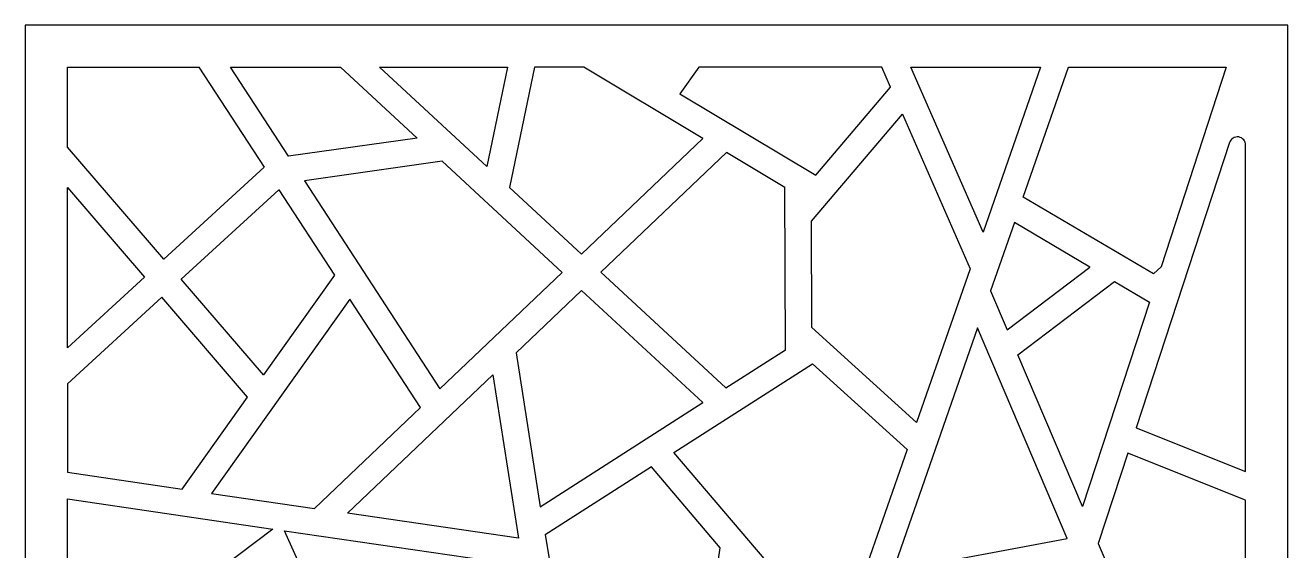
# Model space of a CAD drawing. Header units: centimetres. Extents: x -6.2 to 6.3, y -12.6 to 13.4.
# Drawn here: x -6.22 to 6.31, y 8.15 to 13.37 of the extents above; entities that cross this region are included whole.
import ezdxf

# ---------------------------------------------------------------- set-up
doc = ezdxf.new("R2010")
doc.units = ezdxf.units.CM
doc.header["$MEASUREMENT"] = 0
doc.layers.add('layer 1', color=7, linetype='Continuous')

msp = doc.modelspace()

# ---------------------------------------------------------------- linework, layer by layer
at = {"layer": 'layer 1', "color": 177}
for points, knots in [([(-6.22407, 13.37146), (-6.22407, 13.37146), (6.30597, 13.37146), (6.30597, 13.37146), (6.30597, 13.37146), (6.30597, 13.37146), (6.30597, 0.84142), (6.30597, 0.84142), (6.30597, 0.84142), (6.30597, 0.84142), (-6.22407, 0.84142), (-6.22407, 0.84142), (-6.22407, 0.84142), (-6.22407, 0.84142), (-6.22407, 13.37146), (-6.22407, 13.37146)], [0, 0, 0, 0, 0.2, 0.2, 0.2, 0.2, 0.4, 0.4, 0.4, 0.4, 0.6, 0.6, 0.6, 0.6, 1, 1, 1, 1]), ([(-4.50072, 12.95379), (-4.50072, 12.95379), (-5.8064, 12.95379), (-5.8064, 12.95379), (-5.8064, 12.95379), (-5.8064, 12.95379), (-5.8064, 12.16084), (-5.8064, 12.16084), (-5.8064, 12.16084), (-5.8064, 12.16084), (-4.84776, 11.04571), (-4.84776, 11.04571), (-4.84776, 11.04571), (-4.84776, 11.04571), (-3.85373, 11.95943), (-3.85373, 11.95943), (-3.85373, 11.95943), (-3.85373, 11.95943), (-4.50072, 12.95379), (-4.50072, 12.95379)], [0, 0, 0, 0, 0.16666667, 0.16666667, 0.16666667, 0.16666667, 0.33333333, 0.33333333, 0.33333333, 0.33333333, 0.5, 0.5, 0.5, 0.5, 0.66666667, 0.66666667, 0.66666667, 0.66666667, 1, 1, 1, 1]), ([(-3.09546, 12.95379), (-3.09546, 12.95379), (-4.18722, 12.95379), (-4.18722, 12.95379), (-4.18722, 12.95379), (-4.18722, 12.95379), (-3.61131, 12.06861), (-3.61131, 12.06861), (-3.61131, 12.06861), (-3.61131, 12.06861), (-2.33503, 12.2493), (-2.33503, 12.2493), (-2.33503, 12.2493), (-2.33503, 12.2493), (-3.09546, 12.95379), (-3.09546, 12.95379)], [0, 0, 0, 0, 0.2, 0.2, 0.2, 0.2, 0.4, 0.4, 0.4, 0.4, 0.6, 0.6, 0.6, 0.6, 1, 1, 1, 1]), ([(-1.4389, 12.95379), (-1.4389, 12.95379), (-2.70891, 12.95379), (-2.70891, 12.95379), (-2.70891, 12.95379), (-2.70891, 12.95379), (-1.64357, 11.96682), (-1.64357, 11.96682), (-1.64357, 11.96682), (-1.64357, 11.96682), (-1.4389, 12.95379), (-1.4389, 12.95379)], [0, 0, 0, 0, 0.25, 0.25, 0.25, 0.25, 0.5, 0.5, 0.5, 0.5, 1, 1, 1, 1]), ([(-1.17059, 12.95379), (-1.17059, 12.95379), (-0.6789, 12.95379), (-0.6789, 12.95379), (-0.6789, 12.95379), (-0.6789, 12.95379), (0.50117, 12.24669), (0.50117, 12.24669), (0.50117, 12.24669), (0.50117, 12.24669), (-0.70451, 11.09685), (-0.70451, 11.09685), (-0.70451, 11.09685), (-0.70451, 11.09685), (-1.4185, 11.75835), (-1.4185, 11.75835), (-1.4185, 11.75835), (-1.4185, 11.75835), (-1.17059, 12.95379), (-1.17059, 12.95379)], [0, 0, 0, 0, 0.16666667, 0.16666667, 0.16666667, 0.16666667, 0.33333333, 0.33333333, 0.33333333, 0.33333333, 0.5, 0.5, 0.5, 0.5, 0.66666667, 0.66666667, 0.66666667, 0.66666667, 1, 1, 1, 1]), ([(0.46107, 12.95379), (0.46107, 12.95379), (2.27684, 12.95379), (2.27684, 12.95379), (2.27684, 12.95379), (2.27684, 12.95379), (2.36359, 12.75597), (2.36359, 12.75597), (2.36359, 12.75597), (2.36359, 12.75597), (1.62214, 11.88136), (1.62214, 11.88136), (1.62214, 11.88136), (1.62214, 11.88136), (0.27349, 12.68942), (0.27349, 12.68942), (0.27349, 12.68942), (0.27349, 12.68942), (0.46107, 12.95379), (0.46107, 12.95379)], [0, 0, 0, 0, 0.16666667, 0.16666667, 0.16666667, 0.16666667, 0.33333333, 0.33333333, 0.33333333, 0.33333333, 0.5, 0.5, 0.5, 0.5, 0.66666667, 0.66666667, 0.66666667, 0.66666667, 1, 1, 1, 1]), ([(3.85204, 12.95379), (3.85204, 12.95379), (2.56372, 12.95379), (2.56372, 12.95379), (2.56372, 12.95379), (2.56372, 12.95379), (3.28181, 11.31621), (3.28181, 11.31621), (3.28181, 11.31621), (3.28181, 11.31621), (3.85204, 12.95379), (3.85204, 12.95379)], [0, 0, 0, 0, 0.25, 0.25, 0.25, 0.25, 0.5, 0.5, 0.5, 0.5, 1, 1, 1, 1]), ([(5.04831, 10.97164), (5.04831, 10.97164), (5.69598, 12.95379), (5.69598, 12.95379), (5.69598, 12.95379), (5.69598, 12.95379), (4.13019, 12.95379), (4.13019, 12.95379), (4.13019, 12.95379), (4.13019, 12.95379), (3.68099, 11.66376), (3.68099, 11.66376), (3.68099, 11.66376), (3.68099, 11.66376), (4.97366, 10.8994), (4.97366, 10.8994), (4.97366, 10.8994), (4.97366, 10.8994), (5.04831, 10.97164), (5.04831, 10.97164)], [0, 0, 0, 0, 0.16666667, 0.16666667, 0.16666667, 0.16666667, 0.33333333, 0.33333333, 0.33333333, 0.33333333, 0.5, 0.5, 0.5, 0.5, 0.66666667, 0.66666667, 0.66666667, 0.66666667, 1, 1, 1, 1]), ([(3.1548, 10.95152), (3.1548, 10.95152), (2.48099, 12.48813), (2.48099, 12.48813), (2.48099, 12.48813), (2.48099, 12.48813), (1.57798, 11.42305), (1.57798, 11.42305), (1.57798, 11.42305), (1.57798, 11.42305), (1.58165, 10.36866), (1.58165, 10.36866), (1.58165, 10.36866), (1.58165, 10.36866), (2.62249, 9.42287), (2.62249, 9.42287), (2.62249, 9.42287), (2.62249, 9.42287), (3.1548, 10.95152), (3.1548, 10.95152)], [0, 0, 0, 0, 0.16666667, 0.16666667, 0.16666667, 0.16666667, 0.33333333, 0.33333333, 0.33333333, 0.33333333, 0.5, 0.5, 0.5, 0.5, 0.66666667, 0.66666667, 0.66666667, 0.66666667, 1, 1, 1, 1]), ([(5.8883, 12.17927), (5.8883, 12.17927), (5.8883, 8.93509), (5.8883, 8.93509), (5.8883, 8.93509), (5.8883, 8.93509), (4.80118, 9.36933), (4.80118, 9.36933), (4.80118, 9.36933), (4.80118, 9.36933), (5.72766, 12.20485), (5.72766, 12.20485), (5.72766, 12.20485), (5.74023, 12.24333), (5.77891, 12.26696), (5.81889, 12.26061), (5.81889, 12.26061), (5.85888, 12.25424), (5.8883, 12.21975), (5.8883, 12.17927), (5.8883, 12.17927), (5.8883, 12.17927), (5.8883, 12.17927), (5.8883, 12.17927)], [0, 0, 0, 0, 0.14285714, 0.14285714, 0.14285714, 0.14285714, 0.28571429, 0.28571429, 0.28571429, 0.28571429, 0.42857143, 0.42857143, 0.42857143, 0.42857143, 0.57142857, 0.57142857, 0.57142857, 0.57142857, 0.71428571, 0.71428571, 0.71428571, 0.71428571, 1, 1, 1, 1]), ([(0.73496, 12.10667), (0.73496, 12.10667), (1.31412, 11.75961), (1.31412, 11.75961), (1.31412, 11.75961), (1.31412, 11.75961), (1.31971, 10.14558), (1.31971, 10.14558), (1.31971, 10.14558), (1.31971, 10.14558), (0.73015, 9.76773), (0.73015, 9.76773), (0.73015, 9.76773), (0.73015, 9.76773), (-0.51142, 10.91799), (-0.51142, 10.91799), (-0.51142, 10.91799), (-0.51142, 10.91799), (0.73496, 12.10667), (0.73496, 12.10667)], [0, 0, 0, 0, 0.16666667, 0.16666667, 0.16666667, 0.16666667, 0.33333333, 0.33333333, 0.33333333, 0.33333333, 0.5, 0.5, 0.5, 0.5, 0.66666667, 0.66666667, 0.66666667, 0.66666667, 1, 1, 1, 1]), ([(-2.08653, 12.01914), (-2.08653, 12.01914), (-0.89497, 10.91523), (-0.89497, 10.91523), (-0.89497, 10.91523), (-0.89497, 10.91523), (-2.1081, 9.75823), (-2.1081, 9.75823), (-2.1081, 9.75823), (-2.1081, 9.75823), (-3.45323, 11.82564), (-3.45323, 11.82564), (-3.45323, 11.82564), (-3.45323, 11.82564), (-2.08653, 12.01914), (-2.08653, 12.01914)], [0, 0, 0, 0, 0.2, 0.2, 0.2, 0.2, 0.4, 0.4, 0.4, 0.4, 0.6, 0.6, 0.6, 0.6, 1, 1, 1, 1]), ([(-5.8064, 11.75784), (-5.8064, 11.75784), (-5.8064, 10.16454), (-5.8064, 10.16454), (-5.8064, 10.16454), (-5.8064, 10.16454), (-5.04126, 10.86788), (-5.04126, 10.86788), (-5.04126, 10.86788), (-5.04126, 10.86788), (-5.8064, 11.75784), (-5.8064, 11.75784)], [0, 0, 0, 0, 0.25, 0.25, 0.25, 0.25, 0.5, 0.5, 0.5, 0.5, 1, 1, 1, 1]), ([(-3.15578, 10.88673), (-3.15578, 10.88673), (-3.70846, 11.73612), (-3.70846, 11.73612), (-3.70846, 11.73612), (-3.70846, 11.73612), (-4.67641, 10.84636), (-4.67641, 10.84636), (-4.67641, 10.84636), (-4.67641, 10.84636), (-3.86015, 9.89684), (-3.86015, 9.89684), (-3.86015, 9.89684), (-3.86015, 9.89684), (-3.15578, 10.88673), (-3.15578, 10.88673)], [0, 0, 0, 0, 0.2, 0.2, 0.2, 0.2, 0.4, 0.4, 0.4, 0.4, 0.6, 0.6, 0.6, 0.6, 1, 1, 1, 1]), ([(3.52144, 10.34348), (3.52144, 10.34348), (3.35631, 10.73137), (3.35631, 10.73137), (3.35631, 10.73137), (3.35631, 10.73137), (3.59286, 11.41072), (3.59286, 11.41072), (3.59286, 11.41072), (3.59286, 11.41072), (4.34233, 10.96752), (4.34233, 10.96752), (4.34233, 10.96752), (4.34233, 10.96752), (3.52144, 10.34348), (3.52144, 10.34348)], [0, 0, 0, 0, 0.2, 0.2, 0.2, 0.2, 0.4, 0.4, 0.4, 0.4, 0.6, 0.6, 0.6, 0.6, 1, 1, 1, 1]), ([(3.6276, 10.09419), (3.6276, 10.09419), (4.26923, 8.58716), (4.26923, 8.58716), (4.26923, 8.58716), (4.26923, 8.58716), (4.93287, 10.61831), (4.93287, 10.61831), (4.93287, 10.61831), (4.93287, 10.61831), (4.58646, 10.8231), (4.58646, 10.8231), (4.58646, 10.8231), (4.58646, 10.8231), (3.6276, 10.09419), (3.6276, 10.09419)], [0, 0, 0, 0, 0.2, 0.2, 0.2, 0.2, 0.4, 0.4, 0.4, 0.4, 0.6, 0.6, 0.6, 0.6, 1, 1, 1, 1]), ([(-5.8064, 9.80766), (-5.8064, 9.80766), (-4.86991, 10.66852), (-4.86991, 10.66852), (-4.86991, 10.66852), (-4.86991, 10.66852), (-4.01707, 9.67642), (-4.01707, 9.67642), (-4.01707, 9.67642), (-4.01707, 9.67642), (-4.66788, 8.7618), (-4.66788, 8.7618), (-4.66788, 8.7618), (-4.66788, 8.7618), (-5.8064, 8.92852), (-5.8064, 8.92852), (-5.8064, 8.92852), (-5.8064, 8.92852), (-5.8064, 9.80766), (-5.8064, 9.80766)], [0, 0, 0, 0, 0.16666667, 0.16666667, 0.16666667, 0.16666667, 0.33333333, 0.33333333, 0.33333333, 0.33333333, 0.5, 0.5, 0.5, 0.5, 0.66666667, 0.66666667, 0.66666667, 0.66666667, 1, 1, 1, 1]), ([(-1.35201, 10.11627), (-1.35201, 10.11627), (-0.70187, 10.73635), (-0.70187, 10.73635), (-0.70187, 10.73635), (-0.70187, 10.73635), (0.50172, 9.62131), (0.50172, 9.62131), (0.50172, 9.62131), (0.50172, 9.62131), (-1.11281, 8.58654), (-1.11281, 8.58654), (-1.11281, 8.58654), (-1.11281, 8.58654), (-1.35201, 10.11627), (-1.35201, 10.11627)], [0, 0, 0, 0, 0.2, 0.2, 0.2, 0.2, 0.4, 0.4, 0.4, 0.4, 0.6, 0.6, 0.6, 0.6, 1, 1, 1, 1]), ([(-3.00179, 10.64995), (-3.00179, 10.64995), (-2.30157, 9.57376), (-2.30157, 9.57376), (-2.30157, 9.57376), (-2.30157, 9.57376), (-3.35455, 8.56949), (-3.35455, 8.56949), (-3.35455, 8.56949), (-3.35455, 8.56949), (-4.37585, 8.71906), (-4.37585, 8.71906), (-4.37585, 8.71906), (-4.37585, 8.71906), (-3.00179, 10.64995), (-3.00179, 10.64995)], [0, 0, 0, 0, 0.2, 0.2, 0.2, 0.2, 0.4, 0.4, 0.4, 0.4, 0.6, 0.6, 0.6, 0.6, 1, 1, 1, 1]), ([(2.38616, 7.94539), (2.38616, 7.94539), (3.22784, 10.36244), (3.22784, 10.36244), (3.22784, 10.36244), (3.22784, 10.36244), (4.11833, 8.27104), (4.11833, 8.27104), (4.11833, 8.27104), (4.11833, 8.27104), (2.38616, 7.94539), (2.38616, 7.94539)], [0, 0, 0, 0, 0.25, 0.25, 0.25, 0.25, 0.5, 0.5, 0.5, 0.5, 1, 1, 1, 1]), ([(2.08665, 7.88409), (2.08665, 7.88409), (2.52859, 9.15322), (2.52859, 9.15322), (2.52859, 9.15322), (2.52859, 9.15322), (1.58951, 10.00647), (1.58951, 10.00647), (1.58951, 10.00647), (1.58951, 10.00647), (0.21332, 9.12442), (0.21332, 9.12442), (0.21332, 9.12442), (0.21332, 9.12442), (1.37617, 7.75589), (1.37617, 7.75589), (1.37617, 7.75589), (1.37617, 7.75589), (2.08665, 7.88409), (2.08665, 7.88409)], [0, 0, 0, 0, 0.16666667, 0.16666667, 0.16666667, 0.16666667, 0.33333333, 0.33333333, 0.33333333, 0.33333333, 0.5, 0.5, 0.5, 0.5, 0.66666667, 0.66666667, 0.66666667, 0.66666667, 1, 1, 1, 1]), ([(-3.0245, 8.52121), (-3.0245, 8.52121), (-1.32964, 8.27309), (-1.32964, 8.27309), (-1.32964, 8.27309), (-1.32964, 8.27309), (-1.58344, 9.89556), (-1.58344, 9.89556), (-1.58344, 9.89556), (-1.58344, 9.89556), (-3.0245, 8.52121), (-3.0245, 8.52121)], [0, 0, 0, 0, 0.25, 0.25, 0.25, 0.25, 0.5, 0.5, 0.5, 0.5, 1, 1, 1, 1]), ([(5.8883, 8.65216), (5.8883, 8.65216), (5.8883, 8.05217), (5.8883, 8.05217), (5.8883, 8.05217), (5.8883, 8.05217), (4.82787, 7.2752), (4.82787, 7.2752), (4.82787, 7.2752), (4.82787, 7.2752), (4.42559, 8.21993), (4.42559, 8.21993), (4.42559, 8.21993), (4.42559, 8.21993), (4.71946, 9.11914), (4.71946, 9.11914), (4.71946, 9.11914), (4.71946, 9.11914), (5.8883, 8.65216), (5.8883, 8.65216)], [0, 0, 0, 0, 0.16666667, 0.16666667, 0.16666667, 0.16666667, 0.33333333, 0.33333333, 0.33333333, 0.33333333, 0.5, 0.5, 0.5, 0.5, 0.66666667, 0.66666667, 0.66666667, 0.66666667, 1, 1, 1, 1]), ([(-1.06421, 8.30568), (-1.06421, 8.30568), (-0.00989, 8.9814), (-0.00989, 8.9814), (-0.00989, 8.9814), (-0.00989, 8.9814), (0.67245, 8.17833), (0.67245, 8.17833), (0.67245, 8.17833), (0.67245, 8.17833), (0.59625, 7.65844), (0.59625, 7.65844), (0.59625, 7.65844), (0.59625, 7.65844), (-0.91449, 7.41408), (-0.91449, 7.41408), (-0.91449, 7.41408), (-0.91449, 7.41408), (-1.06421, 8.30568), (-1.06421, 8.30568)], [0, 0, 0, 0, 0.16666667, 0.16666667, 0.16666667, 0.16666667, 0.33333333, 0.33333333, 0.33333333, 0.33333333, 0.5, 0.5, 0.5, 0.5, 0.66666667, 0.66666667, 0.66666667, 0.66666667, 1, 1, 1, 1]), ([(-5.8064, 8.66297), (-5.8064, 8.66297), (-5.8064, 6.82228), (-5.8064, 6.82228), (-5.8064, 6.82228), (-5.8064, 6.82228), (-3.76771, 8.3645), (-3.76771, 8.3645), (-3.76771, 8.3645), (-3.76771, 8.3645), (-5.8064, 8.66297), (-5.8064, 8.66297)], [0, 0, 0, 0, 0.25, 0.25, 0.25, 0.25, 0.5, 0.5, 0.5, 0.5, 1, 1, 1, 1]), ([(-1.28722, 8.00132), (-1.28722, 8.00132), (-3.6525, 8.34764), (-3.6525, 8.34764), (-3.6525, 8.34764), (-3.6525, 8.34764), (-3.07581, 7.06462), (-3.07581, 7.06462), (-3.07581, 7.06462), (-3.07581, 7.06462), (-1.18842, 7.36979), (-1.18842, 7.36979), (-1.18842, 7.36979), (-1.18842, 7.36979), (-1.28722, 8.00132), (-1.28722, 8.00132)], [0, 0, 0, 0, 0.2, 0.2, 0.2, 0.2, 0.4, 0.4, 0.4, 0.4, 0.6, 0.6, 0.6, 0.6, 1, 1, 1, 1])]:
    msp.add_open_spline(points, degree=3, knots=knots, dxfattribs=at)
at = {"layer": 'layer 1', "lineweight": 9}
for points, knots in [([(-6.22407, 13.37146), (-6.22407, 13.37146), (6.30597, 13.37146), (6.30597, 13.37146), (6.30597, 13.37146), (6.30597, 13.37146), (6.30597, 0.84142), (6.30597, 0.84142), (6.30597, 0.84142), (6.30597, 0.84142), (-6.22407, 0.84142), (-6.22407, 0.84142), (-6.22407, 0.84142), (-6.22407, 0.84142), (-6.22407, 13.37146), (-6.22407, 13.37146)], [0, 0, 0, 0, 0.2, 0.2, 0.2, 0.2, 0.4, 0.4, 0.4, 0.4, 0.6, 0.6, 0.6, 0.6, 1, 1, 1, 1]), ([(-4.50072, 12.95379), (-4.50072, 12.95379), (-5.8064, 12.95379), (-5.8064, 12.95379), (-5.8064, 12.95379), (-5.8064, 12.95379), (-5.8064, 12.16084), (-5.8064, 12.16084), (-5.8064, 12.16084), (-5.8064, 12.16084), (-4.84776, 11.04571), (-4.84776, 11.04571), (-4.84776, 11.04571), (-4.84776, 11.04571), (-3.85373, 11.95943), (-3.85373, 11.95943), (-3.85373, 11.95943), (-3.85373, 11.95943), (-4.50072, 12.95379), (-4.50072, 12.95379)], [0, 0, 0, 0, 0.16666667, 0.16666667, 0.16666667, 0.16666667, 0.33333333, 0.33333333, 0.33333333, 0.33333333, 0.5, 0.5, 0.5, 0.5, 0.66666667, 0.66666667, 0.66666667, 0.66666667, 1, 1, 1, 1]), ([(-3.09546, 12.95379), (-3.09546, 12.95379), (-4.18722, 12.95379), (-4.18722, 12.95379), (-4.18722, 12.95379), (-4.18722, 12.95379), (-3.61131, 12.06861), (-3.61131, 12.06861), (-3.61131, 12.06861), (-3.61131, 12.06861), (-2.33503, 12.2493), (-2.33503, 12.2493), (-2.33503, 12.2493), (-2.33503, 12.2493), (-3.09546, 12.95379), (-3.09546, 12.95379)], [0, 0, 0, 0, 0.2, 0.2, 0.2, 0.2, 0.4, 0.4, 0.4, 0.4, 0.6, 0.6, 0.6, 0.6, 1, 1, 1, 1]), ([(-1.4389, 12.95379), (-1.4389, 12.95379), (-2.70891, 12.95379), (-2.70891, 12.95379), (-2.70891, 12.95379), (-2.70891, 12.95379), (-1.64357, 11.96682), (-1.64357, 11.96682), (-1.64357, 11.96682), (-1.64357, 11.96682), (-1.4389, 12.95379), (-1.4389, 12.95379)], [0, 0, 0, 0, 0.25, 0.25, 0.25, 0.25, 0.5, 0.5, 0.5, 0.5, 1, 1, 1, 1]), ([(-1.17059, 12.95379), (-1.17059, 12.95379), (-0.6789, 12.95379), (-0.6789, 12.95379), (-0.6789, 12.95379), (-0.6789, 12.95379), (0.50117, 12.24669), (0.50117, 12.24669), (0.50117, 12.24669), (0.50117, 12.24669), (-0.70451, 11.09685), (-0.70451, 11.09685), (-0.70451, 11.09685), (-0.70451, 11.09685), (-1.4185, 11.75835), (-1.4185, 11.75835), (-1.4185, 11.75835), (-1.4185, 11.75835), (-1.17059, 12.95379), (-1.17059, 12.95379)], [0, 0, 0, 0, 0.16666667, 0.16666667, 0.16666667, 0.16666667, 0.33333333, 0.33333333, 0.33333333, 0.33333333, 0.5, 0.5, 0.5, 0.5, 0.66666667, 0.66666667, 0.66666667, 0.66666667, 1, 1, 1, 1]), ([(0.46107, 12.95379), (0.46107, 12.95379), (2.27684, 12.95379), (2.27684, 12.95379), (2.27684, 12.95379), (2.27684, 12.95379), (2.36359, 12.75597), (2.36359, 12.75597), (2.36359, 12.75597), (2.36359, 12.75597), (1.62214, 11.88136), (1.62214, 11.88136), (1.62214, 11.88136), (1.62214, 11.88136), (0.27349, 12.68942), (0.27349, 12.68942), (0.27349, 12.68942), (0.27349, 12.68942), (0.46107, 12.95379), (0.46107, 12.95379)], [0, 0, 0, 0, 0.16666667, 0.16666667, 0.16666667, 0.16666667, 0.33333333, 0.33333333, 0.33333333, 0.33333333, 0.5, 0.5, 0.5, 0.5, 0.66666667, 0.66666667, 0.66666667, 0.66666667, 1, 1, 1, 1]), ([(3.85204, 12.95379), (3.85204, 12.95379), (2.56372, 12.95379), (2.56372, 12.95379), (2.56372, 12.95379), (2.56372, 12.95379), (3.28181, 11.31621), (3.28181, 11.31621), (3.28181, 11.31621), (3.28181, 11.31621), (3.85204, 12.95379), (3.85204, 12.95379)], [0, 0, 0, 0, 0.25, 0.25, 0.25, 0.25, 0.5, 0.5, 0.5, 0.5, 1, 1, 1, 1]), ([(5.04831, 10.97164), (5.04831, 10.97164), (5.69598, 12.95379), (5.69598, 12.95379), (5.69598, 12.95379), (5.69598, 12.95379), (4.13019, 12.95379), (4.13019, 12.95379), (4.13019, 12.95379), (4.13019, 12.95379), (3.68099, 11.66376), (3.68099, 11.66376), (3.68099, 11.66376), (3.68099, 11.66376), (4.97366, 10.8994), (4.97366, 10.8994)], [0, 0, 0, 0, 0.2, 0.2, 0.2, 0.2, 0.4, 0.4, 0.4, 0.4, 0.6, 0.6, 0.6, 0.6, 1, 1, 1, 1]), ([(3.1548, 10.95152), (3.1548, 10.95152), (2.48099, 12.48813), (2.48099, 12.48813), (2.48099, 12.48813), (2.48099, 12.48813), (1.57798, 11.42305), (1.57798, 11.42305), (1.57798, 11.42305), (1.57798, 11.42305), (1.58165, 10.36866), (1.58165, 10.36866), (1.58165, 10.36866), (1.58165, 10.36866), (2.62249, 9.42287), (2.62249, 9.42287), (2.62249, 9.42287), (2.62249, 9.42287), (3.1548, 10.95152), (3.1548, 10.95152)], [0, 0, 0, 0, 0.16666667, 0.16666667, 0.16666667, 0.16666667, 0.33333333, 0.33333333, 0.33333333, 0.33333333, 0.5, 0.5, 0.5, 0.5, 0.66666667, 0.66666667, 0.66666667, 0.66666667, 1, 1, 1, 1]), ([(5.8883, 12.17927), (5.8883, 12.17927), (5.8883, 8.93509), (5.8883, 8.93509), (5.8883, 8.93509), (5.8883, 8.93509), (4.80118, 9.36933), (4.80118, 9.36933), (4.80118, 9.36933), (4.80118, 9.36933), (5.72766, 12.20485), (5.72766, 12.20485), (5.72766, 12.20485), (5.74023, 12.24333), (5.77891, 12.26696), (5.81889, 12.26061), (5.81889, 12.26061), (5.85888, 12.25424), (5.8883, 12.21975), (5.8883, 12.17927)], [0, 0, 0, 0, 0.16666667, 0.16666667, 0.16666667, 0.16666667, 0.33333333, 0.33333333, 0.33333333, 0.33333333, 0.5, 0.5, 0.5, 0.5, 0.66666667, 0.66666667, 0.66666667, 0.66666667, 1, 1, 1, 1]), ([(0.73496, 12.10667), (0.73496, 12.10667), (1.31412, 11.75961), (1.31412, 11.75961), (1.31412, 11.75961), (1.31412, 11.75961), (1.31971, 10.14558), (1.31971, 10.14558), (1.31971, 10.14558), (1.31971, 10.14558), (0.73015, 9.76773), (0.73015, 9.76773), (0.73015, 9.76773), (0.73015, 9.76773), (-0.51142, 10.91799), (-0.51142, 10.91799), (-0.51142, 10.91799), (-0.51142, 10.91799), (0.73496, 12.10667), (0.73496, 12.10667)], [0, 0, 0, 0, 0.16666667, 0.16666667, 0.16666667, 0.16666667, 0.33333333, 0.33333333, 0.33333333, 0.33333333, 0.5, 0.5, 0.5, 0.5, 0.66666667, 0.66666667, 0.66666667, 0.66666667, 1, 1, 1, 1]), ([(-2.08653, 12.01914), (-2.08653, 12.01914), (-0.89497, 10.91523), (-0.89497, 10.91523), (-0.89497, 10.91523), (-0.89497, 10.91523), (-2.1081, 9.75823), (-2.1081, 9.75823), (-2.1081, 9.75823), (-2.1081, 9.75823), (-3.45323, 11.82564), (-3.45323, 11.82564), (-3.45323, 11.82564), (-3.45323, 11.82564), (-2.08653, 12.01914), (-2.08653, 12.01914)], [0, 0, 0, 0, 0.2, 0.2, 0.2, 0.2, 0.4, 0.4, 0.4, 0.4, 0.6, 0.6, 0.6, 0.6, 1, 1, 1, 1]), ([(-5.8064, 11.75784), (-5.8064, 11.75784), (-5.8064, 10.16454), (-5.8064, 10.16454), (-5.8064, 10.16454), (-5.8064, 10.16454), (-5.04126, 10.86788), (-5.04126, 10.86788), (-5.04126, 10.86788), (-5.04126, 10.86788), (-5.8064, 11.75784), (-5.8064, 11.75784)], [0, 0, 0, 0, 0.25, 0.25, 0.25, 0.25, 0.5, 0.5, 0.5, 0.5, 1, 1, 1, 1]), ([(-3.15578, 10.88673), (-3.15578, 10.88673), (-3.70846, 11.73612), (-3.70846, 11.73612), (-3.70846, 11.73612), (-3.70846, 11.73612), (-4.67641, 10.84636), (-4.67641, 10.84636), (-4.67641, 10.84636), (-4.67641, 10.84636), (-3.86015, 9.89684), (-3.86015, 9.89684), (-3.86015, 9.89684), (-3.86015, 9.89684), (-3.15578, 10.88673), (-3.15578, 10.88673)], [0, 0, 0, 0, 0.2, 0.2, 0.2, 0.2, 0.4, 0.4, 0.4, 0.4, 0.6, 0.6, 0.6, 0.6, 1, 1, 1, 1]), ([(3.52144, 10.34348), (3.52144, 10.34348), (3.35631, 10.73137), (3.35631, 10.73137), (3.35631, 10.73137), (3.35631, 10.73137), (3.59286, 11.41072), (3.59286, 11.41072), (3.59286, 11.41072), (3.59286, 11.41072), (4.34233, 10.96752), (4.34233, 10.96752), (4.34233, 10.96752), (4.34233, 10.96752), (3.52144, 10.34348), (3.52144, 10.34348)], [0, 0, 0, 0, 0.2, 0.2, 0.2, 0.2, 0.4, 0.4, 0.4, 0.4, 0.6, 0.6, 0.6, 0.6, 1, 1, 1, 1]), ([(3.6276, 10.09419), (3.6276, 10.09419), (4.26923, 8.58716), (4.26923, 8.58716), (4.26923, 8.58716), (4.26923, 8.58716), (4.93287, 10.61831), (4.93287, 10.61831), (4.93287, 10.61831), (4.93287, 10.61831), (4.58646, 10.8231), (4.58646, 10.8231), (4.58646, 10.8231), (4.58646, 10.8231), (3.6276, 10.09419), (3.6276, 10.09419)], [0, 0, 0, 0, 0.2, 0.2, 0.2, 0.2, 0.4, 0.4, 0.4, 0.4, 0.6, 0.6, 0.6, 0.6, 1, 1, 1, 1]), ([(-5.8064, 9.80766), (-5.8064, 9.80766), (-4.86991, 10.66852), (-4.86991, 10.66852), (-4.86991, 10.66852), (-4.86991, 10.66852), (-4.01707, 9.67642), (-4.01707, 9.67642), (-4.01707, 9.67642), (-4.01707, 9.67642), (-4.66788, 8.7618), (-4.66788, 8.7618), (-4.66788, 8.7618), (-4.66788, 8.7618), (-5.8064, 8.92852), (-5.8064, 8.92852), (-5.8064, 8.92852), (-5.8064, 8.92852), (-5.8064, 9.80766), (-5.8064, 9.80766)], [0, 0, 0, 0, 0.16666667, 0.16666667, 0.16666667, 0.16666667, 0.33333333, 0.33333333, 0.33333333, 0.33333333, 0.5, 0.5, 0.5, 0.5, 0.66666667, 0.66666667, 0.66666667, 0.66666667, 1, 1, 1, 1]), ([(-1.35201, 10.11627), (-1.35201, 10.11627), (-0.70187, 10.73635), (-0.70187, 10.73635), (-0.70187, 10.73635), (-0.70187, 10.73635), (0.50172, 9.62131), (0.50172, 9.62131), (0.50172, 9.62131), (0.50172, 9.62131), (-1.11281, 8.58654), (-1.11281, 8.58654), (-1.11281, 8.58654), (-1.11281, 8.58654), (-1.35201, 10.11627), (-1.35201, 10.11627)], [0, 0, 0, 0, 0.2, 0.2, 0.2, 0.2, 0.4, 0.4, 0.4, 0.4, 0.6, 0.6, 0.6, 0.6, 1, 1, 1, 1]), ([(-3.00179, 10.64995), (-3.00179, 10.64995), (-2.30157, 9.57376), (-2.30157, 9.57376), (-2.30157, 9.57376), (-2.30157, 9.57376), (-3.35455, 8.56949), (-3.35455, 8.56949), (-3.35455, 8.56949), (-3.35455, 8.56949), (-4.37585, 8.71906), (-4.37585, 8.71906), (-4.37585, 8.71906), (-4.37585, 8.71906), (-3.00179, 10.64995), (-3.00179, 10.64995)], [0, 0, 0, 0, 0.2, 0.2, 0.2, 0.2, 0.4, 0.4, 0.4, 0.4, 0.6, 0.6, 0.6, 0.6, 1, 1, 1, 1]), ([(2.38616, 7.94539), (2.38616, 7.94539), (3.22784, 10.36244), (3.22784, 10.36244), (3.22784, 10.36244), (3.22784, 10.36244), (4.11833, 8.27104), (4.11833, 8.27104), (4.11833, 8.27104), (4.11833, 8.27104), (2.38616, 7.94539), (2.38616, 7.94539)], [0, 0, 0, 0, 0.25, 0.25, 0.25, 0.25, 0.5, 0.5, 0.5, 0.5, 1, 1, 1, 1]), ([(2.08665, 7.88409), (2.08665, 7.88409), (2.52859, 9.15322), (2.52859, 9.15322), (2.52859, 9.15322), (2.52859, 9.15322), (1.58951, 10.00647), (1.58951, 10.00647), (1.58951, 10.00647), (1.58951, 10.00647), (0.21332, 9.12442), (0.21332, 9.12442), (0.21332, 9.12442), (0.21332, 9.12442), (1.37617, 7.75589), (1.37617, 7.75589), (1.37617, 7.75589), (1.37617, 7.75589), (2.08665, 7.88409), (2.08665, 7.88409)], [0, 0, 0, 0, 0.16666667, 0.16666667, 0.16666667, 0.16666667, 0.33333333, 0.33333333, 0.33333333, 0.33333333, 0.5, 0.5, 0.5, 0.5, 0.66666667, 0.66666667, 0.66666667, 0.66666667, 1, 1, 1, 1]), ([(-3.0245, 8.52121), (-3.0245, 8.52121), (-1.32964, 8.27309), (-1.32964, 8.27309), (-1.32964, 8.27309), (-1.32964, 8.27309), (-1.58344, 9.89556), (-1.58344, 9.89556), (-1.58344, 9.89556), (-1.58344, 9.89556), (-3.0245, 8.52121), (-3.0245, 8.52121)], [0, 0, 0, 0, 0.25, 0.25, 0.25, 0.25, 0.5, 0.5, 0.5, 0.5, 1, 1, 1, 1]), ([(5.8883, 8.65216), (5.8883, 8.65216), (5.8883, 8.05217), (5.8883, 8.05217), (5.8883, 8.05217), (5.8883, 8.05217), (4.82787, 7.2752), (4.82787, 7.2752), (4.82787, 7.2752), (4.82787, 7.2752), (4.42559, 8.21993), (4.42559, 8.21993), (4.42559, 8.21993), (4.42559, 8.21993), (4.71946, 9.11914), (4.71946, 9.11914), (4.71946, 9.11914), (4.71946, 9.11914), (5.8883, 8.65216), (5.8883, 8.65216)], [0, 0, 0, 0, 0.16666667, 0.16666667, 0.16666667, 0.16666667, 0.33333333, 0.33333333, 0.33333333, 0.33333333, 0.5, 0.5, 0.5, 0.5, 0.66666667, 0.66666667, 0.66666667, 0.66666667, 1, 1, 1, 1]), ([(-1.06421, 8.30568), (-1.06421, 8.30568), (-0.00989, 8.9814), (-0.00989, 8.9814), (-0.00989, 8.9814), (-0.00989, 8.9814), (0.67245, 8.17833), (0.67245, 8.17833), (0.67245, 8.17833), (0.67245, 8.17833), (0.59625, 7.65844), (0.59625, 7.65844), (0.59625, 7.65844), (0.59625, 7.65844), (-0.91449, 7.41408), (-0.91449, 7.41408), (-0.91449, 7.41408), (-0.91449, 7.41408), (-1.06421, 8.30568), (-1.06421, 8.30568)], [0, 0, 0, 0, 0.16666667, 0.16666667, 0.16666667, 0.16666667, 0.33333333, 0.33333333, 0.33333333, 0.33333333, 0.5, 0.5, 0.5, 0.5, 0.66666667, 0.66666667, 0.66666667, 0.66666667, 1, 1, 1, 1]), ([(-5.8064, 8.66297), (-5.8064, 8.66297), (-5.8064, 6.82228), (-5.8064, 6.82228), (-5.8064, 6.82228), (-5.8064, 6.82228), (-3.76771, 8.3645), (-3.76771, 8.3645), (-3.76771, 8.3645), (-3.76771, 8.3645), (-5.8064, 8.66297), (-5.8064, 8.66297)], [0, 0, 0, 0, 0.25, 0.25, 0.25, 0.25, 0.5, 0.5, 0.5, 0.5, 1, 1, 1, 1]), ([(-1.28722, 8.00132), (-1.28722, 8.00132), (-3.6525, 8.34764), (-3.6525, 8.34764), (-3.6525, 8.34764), (-3.6525, 8.34764), (-3.07581, 7.06462), (-3.07581, 7.06462), (-3.07581, 7.06462), (-3.07581, 7.06462), (-1.18842, 7.36979), (-1.18842, 7.36979), (-1.18842, 7.36979), (-1.18842, 7.36979), (-1.28722, 8.00132), (-1.28722, 8.00132)], [0, 0, 0, 0, 0.2, 0.2, 0.2, 0.2, 0.4, 0.4, 0.4, 0.4, 0.6, 0.6, 0.6, 0.6, 1, 1, 1, 1])]:
    msp.add_open_spline(points, degree=3, knots=knots, dxfattribs=at)

doc.saveas('drawing.dxf')
